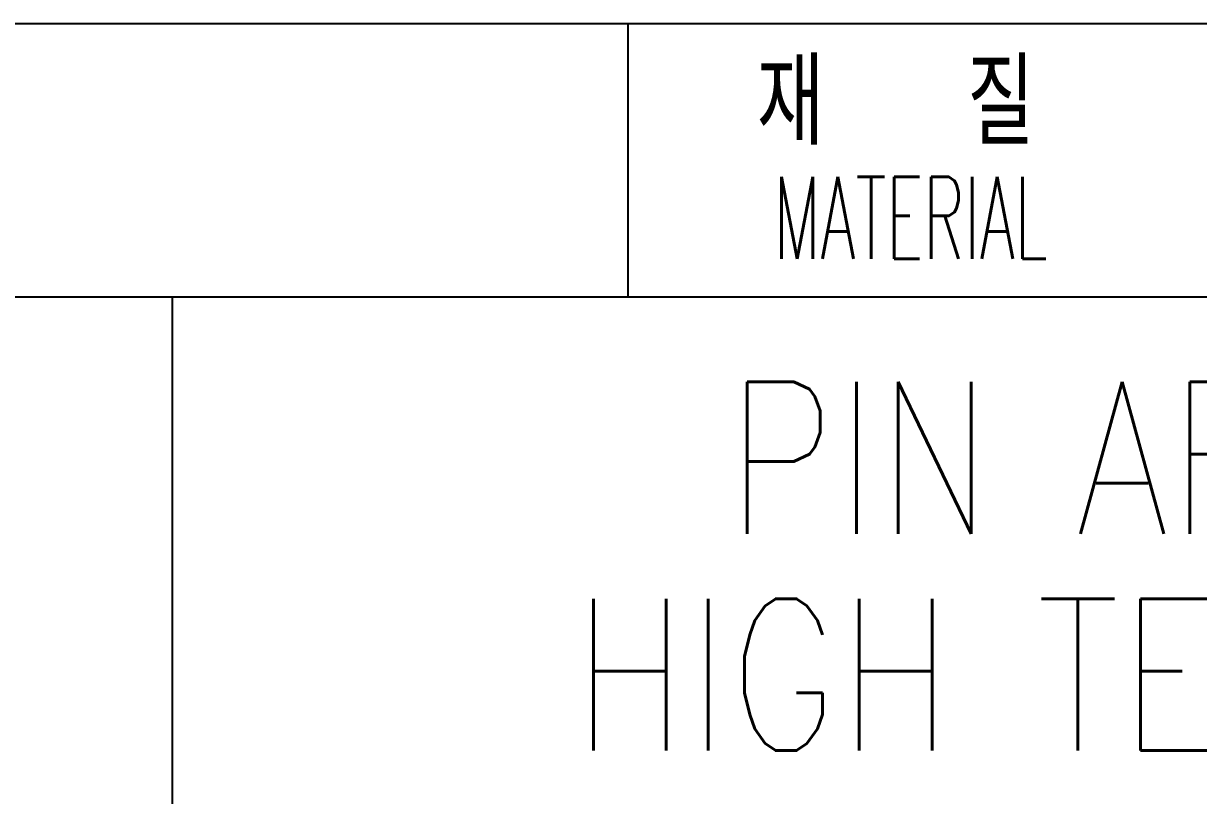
# Model space of a CAD drawing. Extents: x 260 to 819, y -886 to -454.
# Drawn here: x 690.06 to 728.73, y -841.31 to -815.9 of the extents above; entities that cross this region are included whole.
import ezdxf
from ezdxf.enums import TextEntityAlignment as Align

# ---------------------------------------------------------------- set-up
doc = ezdxf.new("R2010")
doc.units = 0
doc.header["$LTSCALE"] = 150
doc.header["$MEASUREMENT"] = 0
doc.linetypes.add('DASHED', pattern=[0.75, 0.5, -0.25])
doc.layers.get('0').update_dxf_attribs({"color": 6, "linetype": 'CONTINUOUS'})
doc.styles.get("Standard").update_dxf_attribs({"font": 'romans.shx', "width": 0.8, "bigfont": 'whgtxt.shx'})

# ---------------------------------------------------------------- blocks, each defined once
blk = doc.blocks.new('ansi-c')
at = {"color": 5, "linetype": 'Continuous'}
for p, q in [((283.501, 415.063), (462.001, 415.063)), ((283.501, 406.063), (462.001, 406.063))]:
    blk.add_line(p, q, dxfattribs=at)
at = {"color": 210, "linetype": 'Continuous'}
for p, q in [((380.501, 406.063), (380.501, 415.063)), ((365.501, 379.397), (365.501, 406.063))]:
    blk.add_line(p, q, dxfattribs=at)
at = {"color": 130, "linetype": 'Continuous'}
for s, height, width, p in [('재   질', 2.8, 0.75, (389.301, 412.463)), ('MATERIAL', 2.7, 0.55237, (389.801, 408.663))]:
    blk.add_text(s, height=height, dxfattribs=dict(at, width=width)).set_placement(p, align=Align.MIDDLE_CENTER)

msp = doc.modelspace()

# ---------------------------------------------------------------- block references
at = {"linetype": 'DASHED'}
msp.add_blockref('ansi-c', (329.46, -1230.96), dxfattribs=at)
msp.add_blockref('ansi-c', (329.46, -1230.96), dxfattribs=at)

# ---------------------------------------------------------------- texts
at = {"color": 90, "linetype": 'Continuous', "width": 0.8}
for s, p in [('PIN ARRANGEMENT,', (738.73, -830.196)), ('HIGH TENSION JUMPER', (738.73, -837.331))]:
    msp.add_text(s, height=5, dxfattribs=at).set_placement(p, align=Align.MIDDLE_CENTER)

doc.saveas('drawing.dxf')
